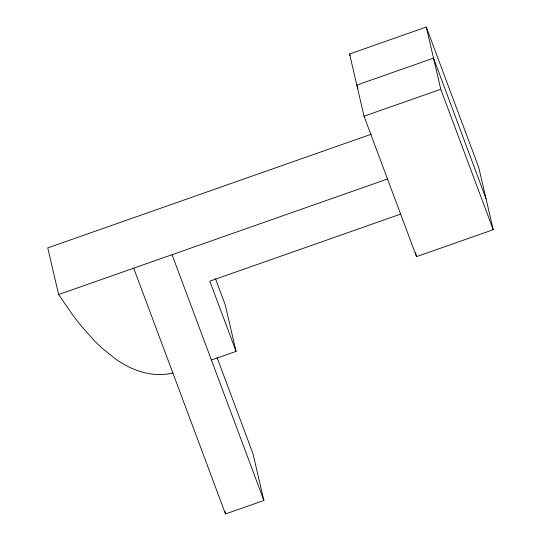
<?xml version="1.0" encoding="UTF-8"?>
<svg xmlns="http://www.w3.org/2000/svg" width="541" height="541" viewBox="0 0 541 541"><rect width="100%" height="100%" fill="white"/><g stroke="black" fill="none" stroke-linecap="round" stroke-linejoin="round"><path stroke-width="0.81" d="M349.574 54.005L426.281 27.05L478.751 167.494L493.23 229.702L416.523 256.65L364.046 116.207L349.574 54.005L350.162 55.581M364.046 116.207L440.759 89.258L426.281 27.05M371.254 134.236L47.77 247.893L58.624 294.547L73.163 315.653L80.399 324.999L94.824 341.263L102.012 348.188L116.329 359.609L123.463 364.113L130.577 367.812L137.671 370.7L144.751 372.783L151.811 374.061A57.441 52.835 -13.1 0 0 172.883 373.053M58.624 294.547L387.681 178.936M400.8 214.047L209.82 281.144L236.059 351.366L211.403 360.029M133.695 268.174L225.523 513.95L263.88 500.472L253.019 453.818L217.056 357.56M485.994 198.594L433.517 58.151L356.81 85.106L357.986 88.264M440.759 89.258L493.23 229.702M215.474 278.676L225.198 304.711L236.059 351.366M172.052 254.696L263.88 500.472M415.569 252.559L416.523 256.65M224.955 511.495L225.523 513.95"/></g></svg>
